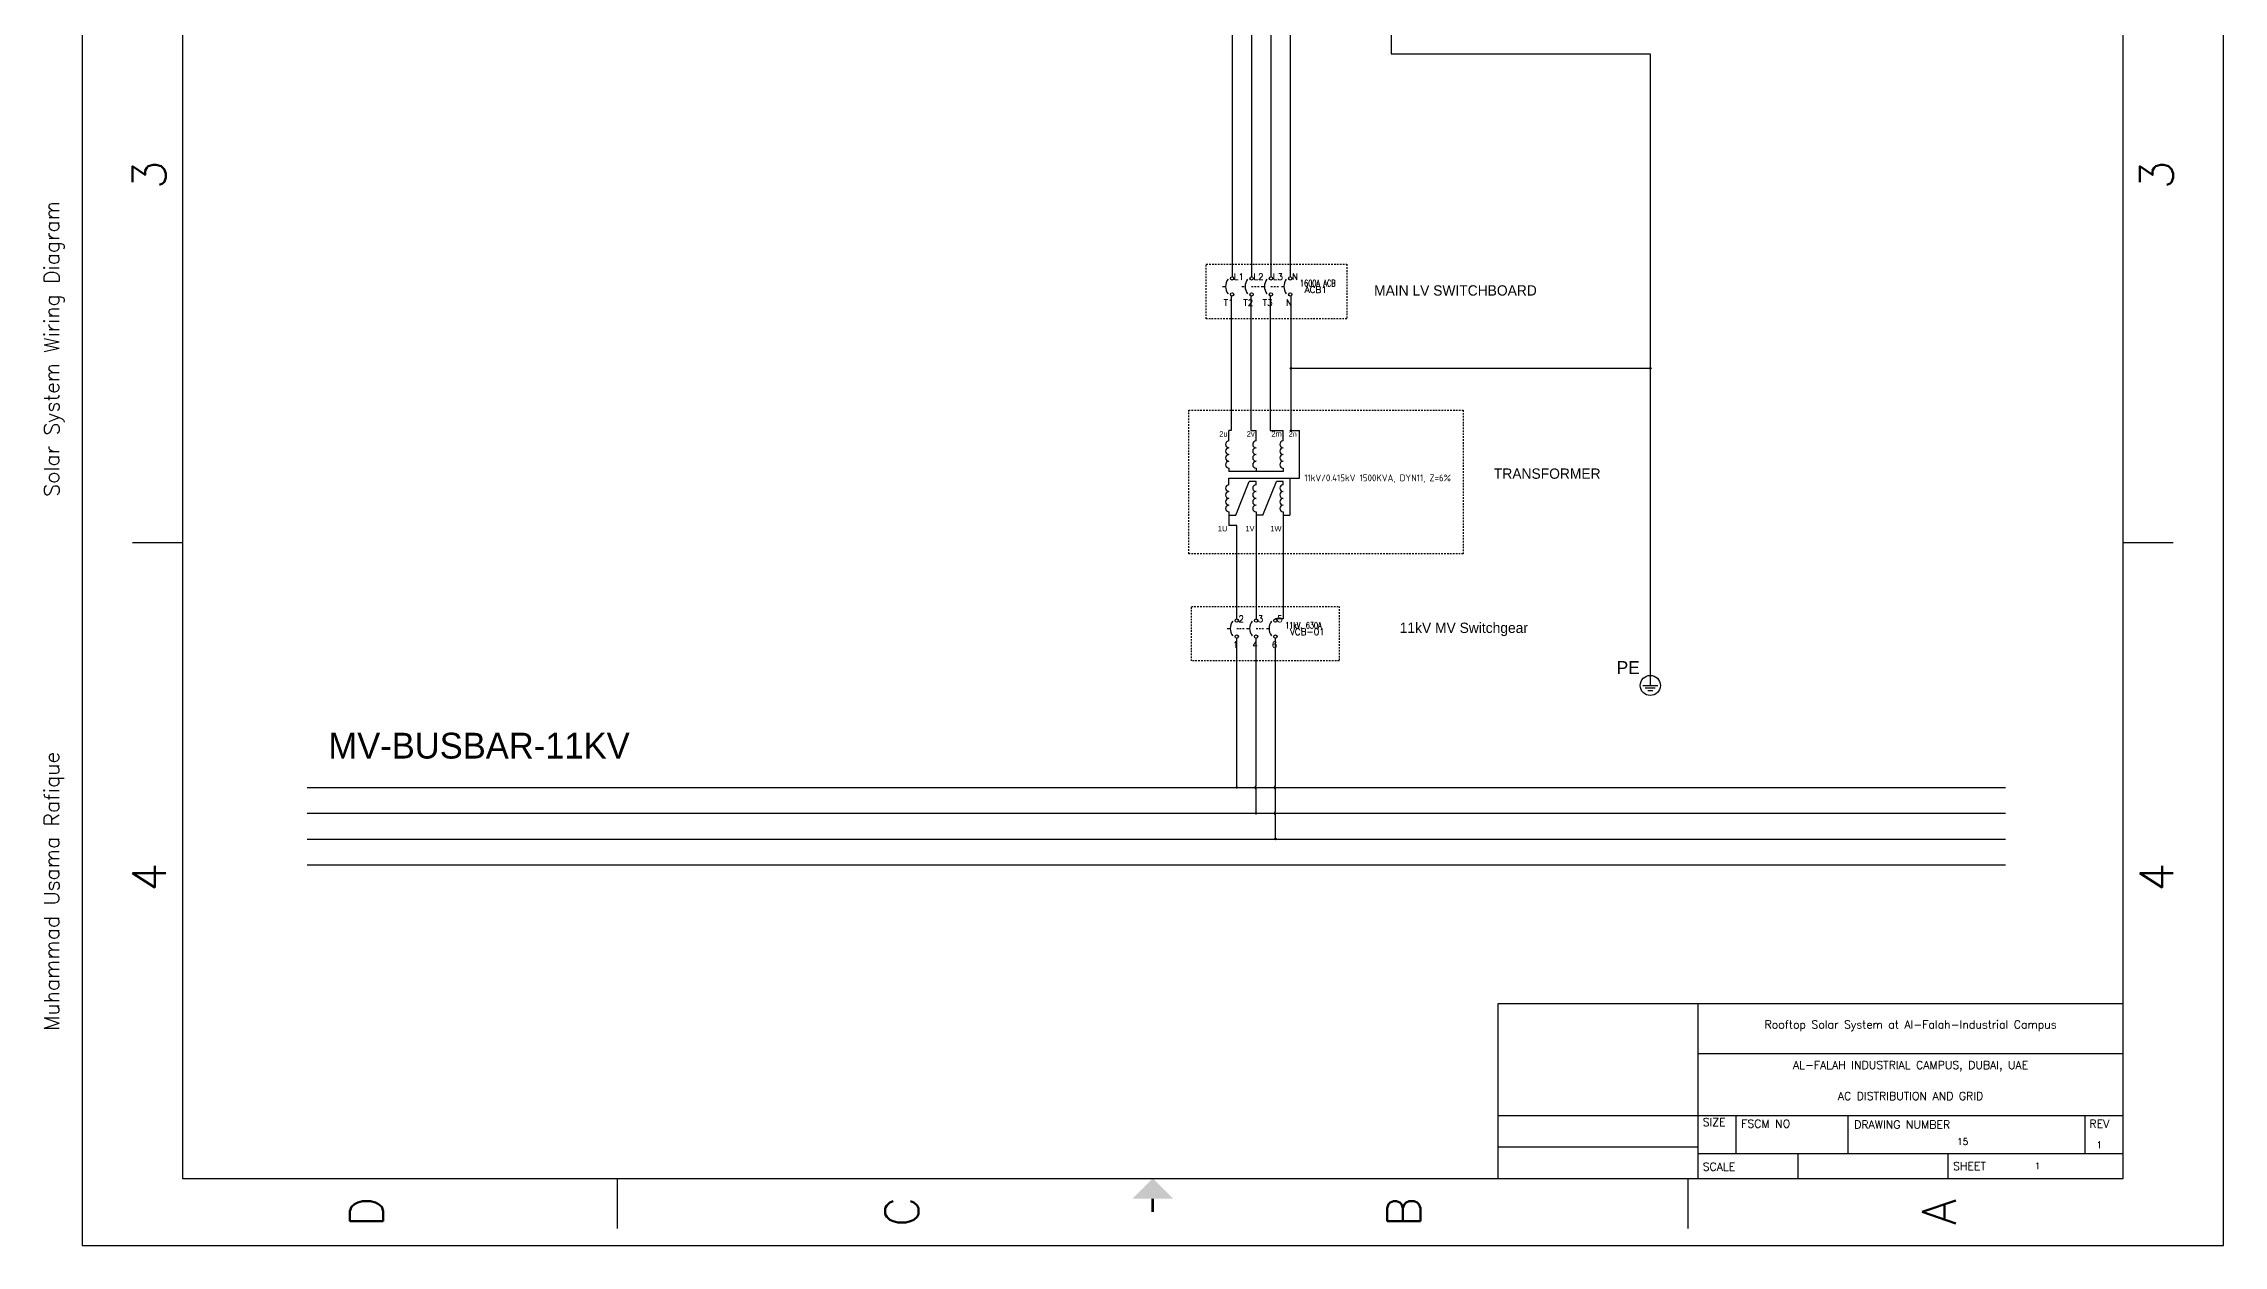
# Model space of a CAD drawing. Extents: x 1 to 170, y -32 to 186.
# Drawn here: x 1.2 to 170.1, y -31.6 to 61.5 of the extents above; entities that cross this region are included whole.
import ezdxf
from ezdxf.enums import TextEntityAlignment as Align

# ---------------------------------------------------------------- set-up
doc = ezdxf.new("R2010")
doc.units = 0
doc.header["$MEASUREMENT"] = 0
doc.linetypes.add('HIDDEN2', pattern=[0.1875, 0.125, -0.0625])
for name, color, linetype in [('GRN_12AWG', 3, 'Continuous'), ('LINK', 9, 'HIDDEN2'), ('LOCBOX', 92, 'HIDDEN2'), ('MISC', 2, 'Continuous'), ('RED_12AWG', 1, 'Continuous'), ('RED_18AWG', 1, 'Continuous'), ('SYMS', 7, 'Continuous'), ('TAGS', 51, 'Continuous'), ('TB_LABELS', 1, 'Continuous'), ('TERMS', 4, 'Continuous'), ('Title Block', 7, 'Continuous'), ('Viewport', 7, 'Continuous'), ('WHT_14AWG', 7, 'Continuous')]:
    doc.layers.add(name, color=color, linetype=linetype)
doc.styles.add('Roman', font='romans')
doc.styles.add('WD', font='romans.shx')
doc.styles.add('WD_IEC', font='isocp2.shx', dxfattribs={"width": 0.9, "height": 4})

# ---------------------------------------------------------------- blocks, each defined once
blk = doc.blocks.new('ANSI_border_C')
for p, q in [((20.5, 0.75), (20.5, 2.5)), ((14.25, 0.75), (20.5, 0.75))]:
    blk.add_line(p, q)
at = {"layer": 'Title Block'}
for p, q in [((0, 16), (0, 0)), ((21, 16), (0, 16)), ((21, 0), (21, 16)), ((5.25, 15.25), (5.25, 15.625)), ((15.75, 15.25), (15.75, 15.625)), ((0.5, 15.25), (0.5, 0.75)), ((20.5, 15.25), (0.5, 15.25)), ((15, 15.25), (15, 15)), ((20.5, 0.75), (20.5, 15.25)), ((15, 15), (20.5, 15)), ((0.125, 12), (0.5, 12)), ((20.5, 12), (20.875, 12)), ((0.125, 4), (0.5, 4)), ((20.5, 4), (20.875, 4)), ((0.5, 0.75), (20.5, 0.75)), ((5.25, 0.375), (5.25, 0.75)), ((15.75, 0.375), (15.75, 0.75)), ((0, 0), (21, 0))]:
    blk.add_line(p, q, dxfattribs=at)
at = {"layer": 'Title Block', "const_width": 0.02}
for points in [[(10.5, 15.5), (10.5, 15.4)], [(0.25, 8), (0.35, 8)], [(20.75, 8), (20.65, 8)], [(10.5, 0.5), (10.5, 0.6)]]:
    blk.add_lwpolyline(points, dxfattribs=at)
at = {"layer": 'Title Block'}
for points in [[(10.35, 15.4), (10.65, 15.4), (10.5, 15.25)], [(0.35, 7.85), (0.35, 8.15), (0.5, 8)], [(20.65, 7.85), (20.65, 8.15), (20.5, 8)], [(10.35, 0.6), (10.65, 0.6), (10.5, 0.75)]]:
    blk.add_solid(points, dxfattribs=at)
at = {"layer": 'Title Block', "style": 'Roman'}
for s, p in [('4', (2.75, 15.5)), ('3', (8, 15.5)), ('2', (13, 15.5)), ('1', (18.25, 15.5)), ('D', (0.25, 13.875)), ('D', (20.75, 13.875)), ('C', (0.25, 9.875)), ('C', (20.75, 9.875)), ('B', (0.25, 6.125)), ('B', (20.75, 6.125)), ('A', (0.25, 2.125)), ('A', (20.75, 2.125)), ('4', (2.75, 0.5)), ('3', (8, 0.5)), ('2', (13, 0.5)), ('1', (18.25, 0.5))]:
    blk.add_text(s, height=0.25, dxfattribs=at).set_placement(p, align=Align.MIDDLE_CENTER)
blk.add_text('REVISIONS', height=0.065, dxfattribs=at).set_placement((17.71, 15.083))
blk = doc.blocks.new('JIC_border_C')
at = {"xscale": 10.36509338838034, "yscale": 10.36509338838034, "zscale": 10.36509338838034, "rotation": 90}
blk.add_blockref('ANSI_border_C', (170.06, -31.63), dxfattribs=at)
blk = doc.blocks.new('JIC_tblock_desc_C')
for p, q in [((0, 0), (0, 1.75)), ((-6.25, 0), (0, 0))]:
    blk.add_line(p, q)
at = {"layer": 'Title Block'}
for p, q in [((-6.25, 0), (-6.25, 1.75)), ((-6.25, 1.75), (0, 1.75)), ((-4.25, 0), (-4.25, 1.75)), ((-4.25, 1.25), (0, 1.25)), ((-6.25, 0.63), (0, 0.63)), ((-3.87, 0.25), (-3.87, 0.63)), ((-2.75, 0.25), (-2.75, 0.63)), ((-0.38, 0.25), (-0.38, 0.63)), ((-6.25, 0.315), (-4.25, 0.315)), ((-4.25, 0.25), (0, 0.25)), ((-3.25, 0), (-3.25, 0.25)), ((-1.75, 0), (-1.75, 0.25))]:
    blk.add_line(p, q, dxfattribs=at)
at = {"color": 0, "style": 'Roman', "flags": 8}
for tag, p in [('FNAME', (-20.636, 6.819)), ('REVDATE', (-20.636, 4.106)), ('USER', (-20.636, 1.477))]:
    blk.add_attdef(tag, p, '', height=0.15, rotation=90, dxfattribs=at)
at = {"style": 'WD'}
for tag, p in [('PROJDESC', (-2.125, 1.5)), ('TITLE1', (-2.125, 1.095)), ('TITLE2', (-2.125, 0.785))]:
    blk.add_attdef(tag, text='', height=0.08, dxfattribs=at).set_placement(p, align=Align.CENTER)
at = {"style": 'WD', "flags": 1}
blk.add_attdef('WD_TB', (-5.57, 0.177), '', height=0.086, dxfattribs=at)
at = {"style": 'WD'}
for tag, p in [('SIZE', (-4.162, 0.32)), ('FSCM_NO', (-3.4, 0.337)), ('DWG_NO', (-1.659, 0.337)), ('REV', (-0.265, 0.303)), ('SCALE', (-3.634, 0.069)), ('SHEET', (-0.883, 0.092))]:
    blk.add_attdef(tag, p, '', height=0.065, dxfattribs=at)
at = {"layer": 'TB_LABELS', "style": 'WD'}
for s, p in [('SIZE', (-4.204, 0.604)), ('FSCM NO', (-3.819, 0.588)), ('DRAWING NUMBER', (-2.689, 0.579)), ('REV', (-0.336, 0.588)), ('SCALE', (-4.204, 0.158)), ('SHEET', (-1.701, 0.164))]:
    blk.add_text(s, height=0.08, dxfattribs=at).set_placement(p, align=Align.TOP_LEFT)
blk = doc.blocks.new('HXF1T26')
for p, q in [((-12.5, 0), (-17.5, 0)), ((-12.5, 0), (-13.75, 0)), ((-13.75, 0), (-13.75, -2.5)), ((-13.75, -2.5), (-1.25, -7.5)), ((-2.5, 0), (0, 0)), ((-1.25, -10), (-1.25, -7.5)), ((0, 0), (0, -22.5)), ((3.67, 0), (2.42, 0)), ((2.42, -20), (2.42, 0)), ((13.67, 0), (14.92, 0)), ((13.67, 0), (17.5, 0)), ((-12.5, -10), (-17.5, -10)), ((-13.75, -12.5), (-13.75, -10)), ((-13.75, -12.5), (-1.25, -17.5)), ((-2.5, -10), (-1.25, -10)), ((3.67, -10), (2.42, -10)), ((13.67, -10), (17.5, -10)), ((-12.5, -20), (-17.5, -20)), ((-13.75, -20), (-13.75, -22.5)), ((0, -22.5), (-13.75, -22.5)), ((-2.5, -20), (-1.25, -20)), ((-1.25, -20), (-1.25, -17.5)), ((3.67, -20), (2.42, -20)), ((13.67, -20), (17.5, -20))]:
    blk.add_line(p, q)
for centre in [(-11.25, 0), (-8.75, 0), (-6.25, 0), (-3.75, 0), (4.92, 0), (7.42, 0), (9.92, 0), (12.42, 0), (-11.25, -10), (-8.75, -10), (-6.25, -10), (-3.75, -10), (4.92, -10), (7.42, -10), (9.92, -10), (12.42, -10), (-11.25, -20), (-8.75, -20), (-6.25, -20), (-3.75, -20), (4.92, -20), (7.42, -20), (9.92, -20), (12.42, -20)]:
    blk.add_arc(centre, 1.25, 0, 180)
at = {"style": 'WD_IEC'}
for tag, height, p in [('INST', 2.5, (-18.66, 8.73)), ('LOC', 2.5, (-18.66, 5.73)), ('TAG1', 2.5, (-18.66, 2.73)), ('TERM04', 2, (17.29, 0.53)), ('TERM05', 2, (17.29, -9.47)), ('TERM06', 2, (17.29, -19.47)), ('DESC2', 2.5, (-20.23, -34.2)), ('DESC1', 2.5, (-20.23, -31.2)), ('RATING1', 2.5, (0.05, -27.77)), ('DESC3', 2.5, (-20.23, -37.2))]:
    blk.add_attdef(tag, text='', height=height, dxfattribs=at).set_placement(p, align=Align.RIGHT)
for tag, p in [('TERM01', (-17.71, 0.59)), ('TERM02', (-17.71, -9.41)), ('TERM03', (-17.71, -19.41))]:
    blk.add_attdef(tag, p, '', height=2, dxfattribs=at)
at = {"style": 'WD_IEC', "flags": 1}
for tag, p, height in [('X4TERM01', (-17.5, 0), 0.32), ('MFG', (-0.3, 5.37), 1.5), ('CAT', (-0.3, 2.87), 1.5), ('X1TERM04', (17.5, 0), 0.32), ('X4TERM02', (-17.5, -10), 0.32), ('X1TERM05', (17.5, -10), 0.32), ('X4TERM03', (-17.5, -20), 0.32), ('X1TERM06', (17.5, -20), 0.32), ('ASSYCODE', (19.66, -29.63), 1), ('FAMILY', (19.66, -31.17), 1), ('CATDESC', (19.66, -32.67), 1)]:
    blk.add_attdef(tag, p, '', height=height, dxfattribs=at)
at = {"lineweight": 15, "style": 'WD_IEC'}
blk.add_attdef('XREF', text='', height=2.5, dxfattribs=at).set_placement((-20.23, -28.2), align=Align.RIGHT)
blk.add_attdef('RATING2', (2.21, -27.69), '', height=2.5, dxfattribs=at)
blk = doc.blocks.new('HCB1')
blk.add_line((0, 0.173), (0, 0.126))
for centre in [(-0.155, 0), (0.155, 0)]:
    blk.add_circle(centre, 0.0322)
blk.add_arc((0, -0.109), 0.234, 53.1301, 126.8699)
at = {"style": 'WD', "width": 0.7}
for tag, p in [('INST', (0, 0.826)), ('DESC1', (0, 0.5)), ('DESC2', (0, 0.344)), ('LOC', (0, 0.656)), ('RATING1', (0, -0.188)), ('XREF', (0, -0.344))]:
    blk.add_attdef(tag, text='', height=0.125, dxfattribs=at).set_placement(p, align=Align.CENTER)
at = {"style": 'WD'}
blk.add_attdef('TAG1', text='', height=0.125, dxfattribs=at).set_placement((0, 0.188), align=Align.CENTER)
for tag, p, height, flags in [('X4TERM01', (-0.188, 0), 0.0125, 1), ('X1TERM02', (0.188, 0), 0.0125, 1), ('FAMILY', (0.205, 0.152), 0.01, 9), ('CONTACT', (0.205, 0.133), 0.01, 9)]:
    blk.add_attdef(tag, p, '', height=height, dxfattribs=dict(at, flags=flags))
for tag, p in [('X2LINK', (0, 0.219)), ('X8LINK', (0, 0))]:
    blk.add_attdef(tag, p, '', height=0.01, dxfattribs=at)
at = {"linetype": 'Continuous', "style": 'WD', "flags": 9}
for tag, p in [('ASSYCODE', (0.219, 0.062)), ('MFG', (0.228, 0.089)), ('CAT', (0.23, 0.108))]:
    blk.add_attdef(tag, text='', height=0.01, dxfattribs=at).set_placement(p, align=Align.CENTER)
at = {"linetype": 'Continuous', "style": 'WD', "flags": 8}
blk.add_attdef('TERM01', text='', height=0.125, dxfattribs=at).set_placement((-0.25, -0.031), align=Align.TOP_RIGHT)
blk.add_attdef('TERM02', text='', height=0.125, dxfattribs=at).set_placement((0.25, -0.031), align=Align.TOP_LEFT)
blk = doc.blocks.new('HCB2')
at = {"linetype": 'HIDDEN2'}
blk.add_line((0, 0.187), (0, 0.141), dxfattribs=at)
for centre in [(-0.155, 0), (0.155, 0)]:
    blk.add_circle(centre, 0.0322)
blk.add_arc((0, -0.109), 0.234, 53.1301, 126.8699)
at = {"style": 'WD', "width": 0.7}
for tag, p in [('INST', (0, 0.863)), ('DESC1', (0, 0.537)), ('DESC2', (0, 0.38)), ('LOC', (0, 0.693)), ('RATING1', (0, -0.188)), ('XREF', (0, -0.344))]:
    blk.add_attdef(tag, text='', height=0.125, dxfattribs=at).set_placement(p, align=Align.CENTER)
at = {"style": 'WD'}
blk.add_attdef('TAG2', text='', height=0.125, dxfattribs=at).set_placement((0, 0.224), align=Align.CENTER)
for tag, p, height, flags in [('X4TERM01', (-0.188, 0), 0.0125, 1), ('FAMILY', (0.054, 0.183), 0.01, 9), ('CONTACT', (0.054, 0.159), 0.01, 9), ('X1TERM02', (0.188, 0), 0.0125, 1)]:
    blk.add_attdef(tag, p, '', height=height, dxfattribs=dict(at, flags=flags))
for tag, p in [('X2LINK', (0, 0.219)), ('X8LINK', (0, 0))]:
    blk.add_attdef(tag, p, '', height=0.01, dxfattribs=at)
at = {"linetype": 'Continuous', "style": 'WD', "flags": 8}
blk.add_attdef('TERM01', text='', height=0.125, dxfattribs=at).set_placement((-0.25, -0.031), align=Align.TOP_RIGHT)
blk.add_attdef('TERM02', text='', height=0.125, dxfattribs=at).set_placement((0.25, -0.031), align=Align.TOP_LEFT)
blk = doc.blocks.new('WDDOT')
for radius in [0.03, 0.0187, 0.00929]:
    blk.add_circle((0, 0), radius)
blk = doc.blocks.new('VGND4')
for p, q in [((0, 0), (0, -10)), ((-3.75, -10), (3.75, -10)), ((-2.5, -11.25), (2.5, -11.25)), ((-1.25, -12.5), (1.25, -12.5))]:
    blk.add_line(p, q)
blk.add_circle((0, -10), 5)
at = {"style": 'WD_IEC'}
for tag, p in [('INST', (-5.25, 2.75)), ('LOC', (-5.25, -0.75)), ('TAG1', (-5.25, -4.25))]:
    blk.add_attdef(tag, text='', height=2.5, dxfattribs=at).set_placement(p, align=Align.RIGHT)
at = {"style": 'WD_IEC', "flags": 1}
blk.add_attdef('X2TERM01', (0, 0), '', height=0.32, dxfattribs=at)

msp = doc.modelspace()

# ---------------------------------------------------------------- linework, layer by layer
at = {"layer": 'GRN_12AWG'}
for p, q in [((105.61, 69.23), (105.61, 60.67)), ((105.61, 60.67), (125.67, 60.67)), ((125.67, 60.67), (125.67, 13.3)), ((97.84, 36.31), (125.7, 36.31))]:
    msp.add_line(p, q, dxfattribs=at)
at = {"layer": 'LINK'}
for points in [[(94.79, 42.65), (95.41, 42.65)], [(96.29, 42.65), (96.91, 42.65)], [(93.64, 16.15), (94.27, 16.15)], [(95.14, 16.15), (95.77, 16.15)]]:
    msp.add_lwpolyline(points, dxfattribs=at)
at = {"layer": 'LOCBOX', "color": 6}
for points in [[(91.28, 44.37), (102.17, 44.37), (102.17, 40.14), (91.28, 40.14)], [(89.92, 33.07), (111.18, 33.07), (111.18, 21.95), (89.92, 21.95)], [(90.13, 17.87), (101.58, 17.87), (101.58, 13.64), (90.13, 13.64)]]:
    msp.add_lwpolyline(points, close=True, dxfattribs=at)
at = {"layer": 'RED_12AWG'}
for p, q in [((97.79, 68.08), (97.79, 55.85)), ((96.29, 66.9), (96.29, 55.85)), ((93.28, 64.54), (93.28, 55.85)), ((94.79, 65.72), (94.79, 55.85)), ((93.28, 55.85), (93.28, 43.4)), ((94.79, 55.85), (94.79, 43.4)), ((96.29, 55.85), (96.29, 43.4)), ((97.79, 55.85), (97.79, 43.4)), ((97.84, 41.91), (97.84, 31.48))]:
    msp.add_line(p, q, dxfattribs=at)
at = {"layer": 'RED_18AWG'}
for p, q in [((93.21, 41.92), (93.21, 34.12)), ((94.72, 41.92), (94.72, 34.12)), ((96.23, 41.92), (96.23, 34.12)), ((93.21, 34.12), (93.21, 31.49)), ((94.72, 34.12), (94.72, 31.49)), ((96.23, 34.12), (96.23, 31.49)), ((93.21, 31.49), (93.04, 31.49)), ((94.72, 31.49), (95.14, 31.49)), ((96.23, 31.49), (97.24, 31.49)), ((93.64, 24.14), (93.04, 24.14)), ((93.64, 16.9), (93.64, 24.14)), ((95.14, 24.14), (95.14, 16.9)), ((97.24, 24.14), (97.24, 16.9)), ((97.24, 16.9), (96.64, 16.9)), ((93.64, 3.84), (93.64, 15.4)), ((95.14, 3.94), (95.14, 15.4)), ((96.64, 3.94), (96.64, 15.4)), ((21.63, 3.84), (153.19, 3.84)), ((95.14, 1.84), (95.14, 3.74)), ((96.64, 1.94), (96.64, 3.74)), ((21.63, 1.84), (153.19, 1.84)), ((96.64, -0.16), (96.64, 1.74)), ((21.63, -0.16), (153.19, -0.16)), ((21.63, -2.16), (153.19, -2.16))]:
    msp.add_line(p, q, dxfattribs=at)
for centre in [(95.14, 3.84), (96.64, 3.84), (96.64, 1.84)]:
    msp.add_arc(centre, 0.1, 90, 270, dxfattribs=at)
at = {"layer": 'WHT_14AWG'}
for p, q in [((97.79, 31.48), (98.49, 31.48)), ((98.49, 27.81), (98.49, 31.48)), ((97.76, 27.81), (98.49, 27.81))]:
    msp.add_line(p, q, dxfattribs=at)

# ---------------------------------------------------------------- block references
ref = msp.add_blockref('JIC_tblock_desc_C', (162.29, -26.45), dxfattribs=dict(xscale=7.7456, yscale=7.7456, zscale=7.7456))
ref.add_attrib('SHEET', '1', (155.45, -25.73), dxfattribs={"height": 0.503, "style": 'WD'})
ref.add_attrib('REV', '1', (160.23, -24.1), dxfattribs={"height": 0.503, "style": 'WD'})
ref.add_attrib('DWG_NO', '15', (149.44, -23.84), dxfattribs={"height": 0.503, "style": 'WD'})
ref.add_attrib('TITLE2', 'AC DISTRIBUTION AND GRID', dxfattribs={"height": 0.6196, "style": 'WD'}).set_placement((145.83, -20.37), align=Align.CENTER)
ref.add_attrib('TITLE1', 'AL-FALAH INDUSTRIAL CAMPUS, DUBAI, UAE', dxfattribs={"height": 0.6196, "style": 'WD'}).set_placement((145.83, -17.97), align=Align.CENTER)
ref.add_attrib('PROJDESC', 'Rooftop Solar System at Al-Falah-Industrial Campus', dxfattribs={"height": 0.6196, "style": 'WD'}).set_placement((145.83, -14.83), align=Align.CENTER)
ref.add_attrib('USER', 'Muhammad Usama Rafique', (2.44, -15.01), dxfattribs={"color": 0, "height": 1.1618, "rotation": 90, "style": 'Roman', "flags": 8})
ref.add_attrib('FNAME', 'Solar System Wiring Diagram', (2.44, 26.37), dxfattribs={"color": 0, "height": 1.1618, "rotation": 90, "style": 'Roman', "flags": 8})
at = {"layer": 'SYMS'}
ref = msp.add_blockref('HCB2', (93.28, 42.65), dxfattribs=dict(at, xscale=3.999641798591018, yscale=3.999641798591018, zscale=3.999641798591018, rotation=90))
ref.add_attrib('TERM01', 'T1', dxfattribs={"layer": 'TERMS', "color": 0, "linetype": 'Continuous', "height": 0.5, "style": 'WD', "flags": 8}).set_placement((93.4, 41.65), align=Align.TOP_RIGHT)
ref.add_attrib('TERM02', 'L1', dxfattribs={"layer": 'TERMS', "color": 0, "linetype": 'Continuous', "height": 0.5, "style": 'WD', "flags": 8}).set_placement((93.4, 43.65), align=Align.TOP_LEFT)
ref = msp.add_blockref('HCB2', (94.79, 42.65), dxfattribs=dict(at, xscale=3.999641798591018, yscale=3.999641798591018, zscale=3.999641798591018, rotation=90))
ref.add_attrib('TERM01', 'T2', dxfattribs={"layer": 'TERMS', "color": 0, "linetype": 'Continuous', "height": 0.5, "style": 'WD', "flags": 8}).set_placement((94.92, 41.65), align=Align.TOP_RIGHT)
ref.add_attrib('TERM02', 'L2', dxfattribs={"layer": 'TERMS', "color": 0, "linetype": 'Continuous', "height": 0.5, "style": 'WD', "flags": 8}).set_placement((94.92, 43.65), align=Align.TOP_LEFT)
ref = msp.add_blockref('HCB2', (96.29, 42.65), dxfattribs=dict(at, xscale=3.999641798591018, yscale=3.999641798591018, zscale=3.999641798591018, rotation=90))
ref.add_attrib('TERM01', 'T3', dxfattribs={"layer": 'TERMS', "color": 0, "linetype": 'Continuous', "height": 0.5, "style": 'WD', "flags": 8}).set_placement((96.42, 41.65), align=Align.TOP_RIGHT)
ref.add_attrib('TERM02', 'L3', dxfattribs={"layer": 'TERMS', "color": 0, "linetype": 'Continuous', "height": 0.5, "style": 'WD', "flags": 8}).set_placement((96.42, 43.65), align=Align.TOP_LEFT)
ref = msp.add_blockref('HCB1', (97.79, 42.65), dxfattribs=dict(at, xscale=3.999641798591018, yscale=3.999641798591018, zscale=3.999641798591018, rotation=90))
ref.add_attrib('RATING1', '1600A ACB ', (98.54, 42.65), dxfattribs={"layer": 'MISC', "height": 0.5, "style": 'WD', "width": 0.7})
ref.add_attrib('TERM02', 'N', dxfattribs={"layer": 'TERMS', "color": 0, "linetype": 'Continuous', "height": 0.5, "style": 'WD', "flags": 8}).set_placement((97.92, 43.65), align=Align.TOP_LEFT)
ref.add_attrib('TERM01', 'N', dxfattribs={"layer": 'TERMS', "color": 0, "linetype": 'Continuous', "height": 0.5, "style": 'WD', "flags": 8}).set_placement((97.92, 41.65), align=Align.TOP_RIGHT)
ref.add_attrib('TAG1', '     ACB1', dxfattribs={"layer": 'TAGS', "height": 0.5, "style": 'WD'}).set_placement((97.04, 42.65), align=Align.TOP_LEFT)
at = {"layer": 'SYMS', "xscale": 2, "yscale": 2, "zscale": 2}
for p in [(97.84, 36.31), (125.67, 36.31), (97.84, 31.48), (93.64, 3.84), (95.14, 1.84), (96.64, -0.16)]:
    msp.add_blockref('WDDOT', p, dxfattribs=at)
at = {"layer": 'SYMS'}
ref = msp.add_blockref('HXF1T26', (93.04, 27.81), dxfattribs=dict(at, xscale=0.2098584399497009, yscale=0.2098584399497009, zscale=0.7107205832963205, rotation=90))
ref.add_attrib('RATING1', '11kV/0.415kV 1500KVA, DYN11, Z=6%', dxfattribs={"layer": 'MISC', "height": 0.5246, "style": 'WD_IEC'}).set_placement((98.87, 27.56), (110.23, 27.56), align=Align.FIT)
ref.add_attrib('TERM01', '1U', dxfattribs={"layer": 'TERMS', "height": 0.42}).set_placement((92.92, 24.1), align=Align.TOP_RIGHT)
ref.add_attrib('TERM02', '1V', dxfattribs={"layer": 'TERMS', "height": 0.42}).set_placement((95.02, 24.1), align=Align.TOP_RIGHT)
ref.add_attrib('TERM03', '1W', dxfattribs={"layer": 'TERMS', "height": 0.42}).set_placement((97.11, 24.1), align=Align.TOP_RIGHT)
ref.add_attrib('TERM04', '2u', dxfattribs={"layer": 'TERMS', "height": 0.42}).set_placement((92.93, 31.44), align=Align.TOP_RIGHT)
ref.add_attrib('TERM05', '2v', dxfattribs={"layer": 'TERMS', "height": 0.42}).set_placement((95.03, 31.44), align=Align.TOP_RIGHT)
ref.add_attrib('TERM06', '2m', dxfattribs={"layer": 'TERMS', "height": 0.42}).set_placement((97.13, 31.44), align=Align.TOP_RIGHT)
ref = msp.add_blockref('HCB2', (93.64, 16.15), dxfattribs=dict(at, xscale=3.999641798591018, yscale=3.999641798591018, zscale=3.999641798591018, rotation=90))
ref.add_attrib('TERM01', '1', dxfattribs={"layer": 'TERMS', "color": 0, "linetype": 'Continuous', "height": 0.5, "style": 'WD', "flags": 8}).set_placement((93.77, 15.15), align=Align.TOP_RIGHT)
ref.add_attrib('TERM02', '2', dxfattribs={"layer": 'TERMS', "color": 0, "linetype": 'Continuous', "height": 0.5, "style": 'WD', "flags": 8}).set_placement((93.77, 17.15), align=Align.TOP_LEFT)
ref = msp.add_blockref('HCB2', (95.14, 16.15), dxfattribs=dict(at, xscale=3.999641798591018, yscale=3.999641798591018, zscale=3.999641798591018, rotation=90))
ref.add_attrib('TERM01', '4', dxfattribs={"layer": 'TERMS', "color": 0, "linetype": 'Continuous', "height": 0.5, "style": 'WD', "flags": 8}).set_placement((95.27, 15.15), align=Align.TOP_RIGHT)
ref.add_attrib('TERM02', '3', dxfattribs={"layer": 'TERMS', "color": 0, "linetype": 'Continuous', "height": 0.5, "style": 'WD', "flags": 8}).set_placement((95.27, 17.15), align=Align.TOP_LEFT)
ref = msp.add_blockref('HCB1', (96.64, 16.15), dxfattribs=dict(at, xscale=3.999641798591018, yscale=3.999641798591018, zscale=3.999641798591018, rotation=90))
ref.add_attrib('RATING1', '11kV, 630A', (97.39, 16.15), dxfattribs={"layer": 'MISC', "height": 0.5, "style": 'WD', "width": 0.7})
ref.add_attrib('TERM02', '5', dxfattribs={"layer": 'TERMS', "color": 0, "linetype": 'Continuous', "height": 0.5, "style": 'WD', "flags": 8}).set_placement((96.77, 17.15), align=Align.TOP_LEFT)
ref.add_attrib('TERM01', '6', dxfattribs={"layer": 'TERMS', "color": 0, "linetype": 'Continuous', "height": 0.5, "style": 'WD', "flags": 8}).set_placement((96.77, 15.15), align=Align.TOP_RIGHT)
ref.add_attrib('TAG1', '     VCB-01', dxfattribs={"layer": 'TAGS', "height": 0.5, "style": 'WD'}).set_placement((95.89, 16.15), align=Align.TOP_LEFT)
ref = msp.add_blockref('VGND4', (125.67, 13.3), dxfattribs=dict(at, xscale=0.1556565427764408, yscale=0.1556565427764408, zscale=0.1556565427764408))
ref.add_attrib('TAG1', 'PE', dxfattribs={"layer": 'TAGS', "color": 0, "height": 1}).set_placement((124.85, 12.63), align=Align.RIGHT)
at = {"layer": 'Viewport'}
msp.add_blockref('JIC_border_C', (0, 0), dxfattribs=at)

# ---------------------------------------------------------------- texts
at = {"layer": 'LOCBOX', "color": 6}
for s, p in [('MAIN LV SWITCHBOARD', (110.58, 41.7)), ('TRANSFORMER', (117.69, 27.51)), ('11kV MV Switchgear', (111.23, 15.57))]:
    msp.add_text(s, height=0.8, dxfattribs=at).set_placement(p, align=Align.BOTTOM_CENTER)
at = {"layer": 'SYMS'}
for s, width, heights, insert, char_height, attachment_point in [('{\\C4;2n}', 0.9663, [0], (97.67, 31.02), 0.4, 7), ('MV-BUSBAR-11KV', 22.8871, [2], (23.29, 8.08), 2, 1)]:
    msp.add_mtext_dynamic_manual_height_columns(s, width=width, gutter_width=1, heights=heights, dxfattribs=dict(at, insert=insert, char_height=char_height, attachment_point=attachment_point))

doc.saveas('drawing.dxf')
